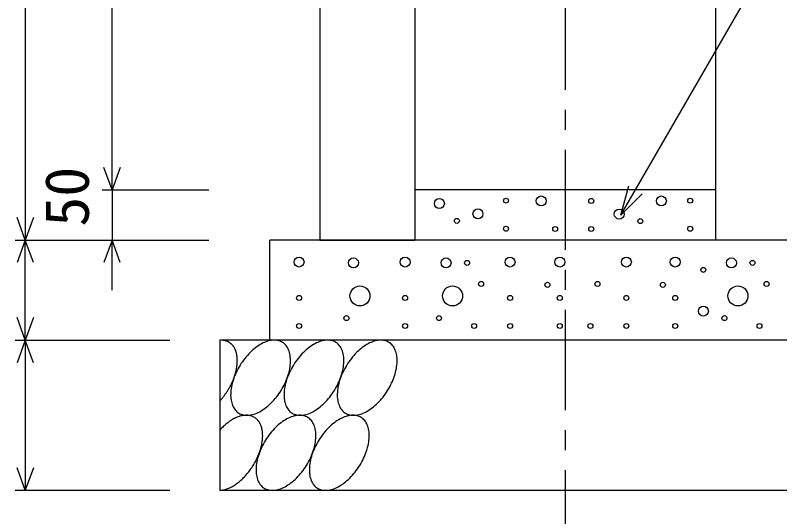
# Model space of a CAD drawing. Units: millimetres, scale not verified. Extents: x -16800 to 16800, y -5940 to 5940.
# Drawn here: x 8901 to 9664, y -1828 to -1327 of the extents above; entities that cross this region are included whole.
import ezdxf
from ezdxf.enums import TextEntityAlignment as Align

# ---------------------------------------------------------------- set-up
doc = ezdxf.new("R2010")
doc.units = ezdxf.units.MM
doc.header["$LTSCALE"] = 20
doc.linetypes.add('CHAIN1', pattern=[8, 5, -1, 1, -1])
for name, color, linetype, lineweight in [('0-0_DIM', 7, 'Continuous', 25), ('0-2_HATCH', 6, 'Continuous', 25), ('0-5_OUTLINE', 3, 'Continuous', 25)]:
    doc.layers.add(name, color=color, linetype=linetype, lineweight=lineweight)
doc.styles.add('ＭＳ ゴシック', font='')
doc.styles.get('ＭＳ ゴシック').set_extended_font_data('MS Gothic')

msp = doc.modelspace()

# ---------------------------------------------------------------- linework, layer by layer
at = {"layer": '0-0_DIM', "linetype": 'CHAIN1'}
msp.add_line((9450, -181.24), (9450, -1856.54), dxfattribs=at)
at = {"layer": '0-0_DIM'}
for p, q in [((8910.8, -221.38), (8910.8, -1551.38)), ((8997.46, -1501.38), (8997.46, -301.88)), ((8987.46, -1501.38), (9094.13, -1501.38)), ((8997.46, -1501.38), (8997.46, -1551.38)), ((9505.74, -1526.38), (9513.5, -1497.4)), ((9505.74, -1526.38), (9526.95, -1505.17)), ((8900.8, -1551.38), (9094.13, -1551.38)), ((8910.8, -1651.38), (8910.8, -1551.38)), ((8997.46, -1601.38), (8997.46, -1551.38)), ((8900.8, -1651.38), (9055, -1651.38)), ((8910.8, -1651.38), (8910.8, -1801.38)), ((8900.8, -1801.38), (9055, -1801.38))]:
    msp.add_line(p, q, dxfattribs=at)
for points in [[(9505.74, -1526.38), (9726.85, -1143.41), (10366.05, -1143.41)], [(9005.67, -1478.83), (8997.46, -1501.38), (8989.26, -1478.83)], [(8919.01, -1528.83), (8910.8, -1551.38), (8902.59, -1528.83)], [(8919.01, -1573.93), (8910.8, -1551.38), (8902.59, -1573.93)], [(9005.67, -1573.93), (8997.46, -1551.38), (8989.26, -1573.93)], [(8919.01, -1628.83), (8910.8, -1651.38), (8902.59, -1628.83)], [(8919.01, -1673.93), (8910.8, -1651.38), (8902.59, -1673.93)], [(8919.01, -1778.83), (8910.8, -1801.38), (8902.59, -1778.83)]]:
    msp.add_lwpolyline(points, dxfattribs=at)
at = {"layer": '0-2_HATCH'}
for points in [[(9110.1, -1651.81), (9109.6, -1651.71), (9109.2, -1651.61), (9108.8, -1651.61), (9108.3, -1651.51), (9107.8, -1651.51), (9107.4, -1651.41), (9106.9, -1651.41), (9106.4, -1651.41), (9106, -1651.41), (9105.5, -1651.41), (9105, -1651.41)], [(9121.6, -1664.01), (9121.5, -1663.51), (9121.3, -1663.11), (9121.2, -1662.61), (9121, -1662.11), (9120.8, -1661.61), (9120.6, -1661.21), (9120.5, -1660.71), (9120.3, -1660.31), (9120, -1659.91), (9119.8, -1659.41), (9119.6, -1659.01), (9119.4, -1658.61), (9119.1, -1658.21), (9118.9, -1657.91), (9118.6, -1657.51), (9118.3, -1657.11), (9118.1, -1656.81), (9117.8, -1656.41), (9117.5, -1656.11), (9117.2, -1655.81), (9116.9, -1655.51), (9116.6, -1655.21), (9116.2, -1654.91), (9115.9, -1654.61), (9115.6, -1654.31), (9115.2, -1654.11), (9114.9, -1653.81), (9114.5, -1653.61), (9114.1, -1653.41), (9113.7, -1653.21), (9113.4, -1653.01), (9113, -1652.81), (9112.6, -1652.61), (9112.2, -1652.51), (9111.8, -1652.31), (9111.4, -1652.21), (9110.9, -1652.01), (9110.5, -1651.91), (9110.1, -1651.81)], [(9167.7, -1653.61), (9166.6, -1653.01), (9165.5, -1652.51), (9164.4, -1652.11), (9163.3, -1651.81), (9162, -1651.61), (9160.8, -1651.41), (9159.5, -1651.41), (9158.2, -1651.41), (9156.8, -1651.61), (9155.4, -1651.81), (9154, -1652.11), (9152.6, -1652.51), (9151.2, -1653.01), (9149.7, -1653.61), (9148.3, -1654.21), (9146.8, -1655.01), (9145.3, -1655.81), (9143.9, -1656.71), (9142.4, -1657.71), (9141, -1658.81), (9139.5, -1659.91), (9138.1, -1661.11), (9136.7, -1662.41), (9135.3, -1663.71), (9133.9, -1665.11), (9132.6, -1666.61), (9131.3, -1668.11), (9130, -1669.61), (9128.8, -1671.21), (9127.6, -1672.91), (9126.5, -1674.51), (9125.4, -1676.31), (9124.3, -1678.01), (9123.4, -1679.81), (9122.4, -1681.61), (9121.5, -1683.41), (9120.7, -1685.21), (9119.9, -1687.11), (9119.2, -1688.91)], [(9175.1, -1665.11), (9174.7, -1663.71), (9174.3, -1662.41), (9173.8, -1661.11), (9173.3, -1659.91), (9172.7, -1658.81), (9172, -1657.71), (9171.2, -1656.71), (9170.4, -1655.81), (9169.6, -1655.01), (9168.6, -1654.21), (9167.7, -1653.61)], [(9220.9, -1653.61), (9219.8, -1653.01), (9218.8, -1652.51), (9217.6, -1652.11), (9216.5, -1651.81), (9215.2, -1651.61), (9214, -1651.41), (9212.7, -1651.41), (9211.4, -1651.41), (9210, -1651.61), (9208.7, -1651.81), (9207.3, -1652.11), (9205.8, -1652.51), (9204.4, -1653.01), (9202.9, -1653.61), (9201.5, -1654.21), (9200, -1655.01), (9198.6, -1655.81), (9197.1, -1656.71), (9195.6, -1657.71), (9194.2, -1658.81), (9192.7, -1659.91), (9191.3, -1661.11), (9189.9, -1662.41), (9188.5, -1663.71), (9187.1, -1665.11), (9185.8, -1666.61), (9184.5, -1668.11), (9183.3, -1669.61), (9182, -1671.21), (9180.8, -1672.91), (9179.7, -1674.51), (9178.6, -1676.31), (9177.6, -1678.01), (9176.6, -1679.81), (9175.6, -1681.61), (9174.7, -1683.41), (9173.9, -1685.21), (9173.2, -1687.11), (9172.4, -1688.91)], [(9228.3, -1665.11), (9227.9, -1663.71), (9227.5, -1662.41), (9227, -1661.11), (9226.5, -1659.91), (9225.9, -1658.81), (9225.2, -1657.71), (9224.4, -1656.71), (9223.6, -1655.81), (9222.8, -1655.01), (9221.8, -1654.21), (9220.9, -1653.61)], [(9274.1, -1653.61), (9273, -1653.01), (9272, -1652.51), (9270.8, -1652.11), (9269.7, -1651.81), (9268.5, -1651.61), (9267.2, -1651.41), (9265.9, -1651.41), (9264.6, -1651.41), (9263.2, -1651.61), (9261.9, -1651.81), (9260.5, -1652.11), (9259, -1652.51), (9257.6, -1653.01), (9256.2, -1653.61), (9254.7, -1654.21), (9253.2, -1655.01), (9251.8, -1655.81), (9250.3, -1656.71), (9248.8, -1657.71), (9247.4, -1658.81), (9245.9, -1659.91), (9244.5, -1661.11), (9243.1, -1662.41), (9241.7, -1663.71), (9240.4, -1665.11), (9239, -1666.61), (9237.7, -1668.11), (9236.5, -1669.61), (9235.2, -1671.21), (9234, -1672.91), (9232.9, -1674.51), (9231.8, -1676.31), (9230.8, -1678.01), (9229.8, -1679.81), (9228.8, -1681.61), (9227.9, -1683.41), (9227.1, -1685.21), (9226.4, -1687.11), (9225.7, -1688.91)], [(9281.5, -1665.11), (9281.1, -1663.71), (9280.7, -1662.41), (9280.2, -1661.11), (9279.7, -1659.91), (9279.1, -1658.81), (9278.4, -1657.71), (9277.6, -1656.71), (9276.8, -1655.81), (9276, -1655.01), (9275.1, -1654.21), (9274.1, -1653.61)], [(9119.6, -1687.91), (9119.8, -1687.21), (9120, -1686.51), (9120.3, -1685.91), (9120.5, -1685.21), (9120.6, -1684.51), (9120.8, -1683.91), (9121, -1683.21), (9121.2, -1682.51), (9121.3, -1681.91), (9121.5, -1681.21), (9121.6, -1680.61), (9121.7, -1679.91), (9121.9, -1679.31), (9122, -1678.61), (9122.1, -1678.01), (9122.1, -1677.31), (9122.2, -1676.71), (9122.3, -1676.11), (9122.4, -1675.41), (9122.4, -1674.81), (9122.5, -1674.21), (9122.5, -1673.61), (9122.5, -1673.01), (9122.5, -1672.41), (9122.5, -1671.81), (9122.5, -1671.21), (9122.5, -1670.61), (9122.5, -1670.01), (9122.5, -1669.41), (9122.4, -1668.91), (9122.4, -1668.31), (9122.3, -1667.71), (9122.2, -1667.21), (9122.1, -1666.71), (9122.1, -1666.11), (9122, -1665.61), (9121.9, -1665.11), (9121.7, -1664.51), (9121.6, -1664.01)], [(9142, -1724.21), (9143.4, -1723.51), (9144.9, -1722.81), (9146.3, -1722.01), (9147.8, -1721.11), (9149.3, -1720.11), (9150.7, -1719.01), (9152.2, -1717.91), (9153.6, -1716.71), (9155, -1715.41), (9156.4, -1714.11), (9157.7, -1712.71), (9159.1, -1711.21), (9160.4, -1709.71), (9161.6, -1708.21), (9162.9, -1706.61), (9164.1, -1704.91), (9165.2, -1703.21), (9166.3, -1701.51), (9167.3, -1699.81), (9168.3, -1698.01), (9169.3, -1696.21), (9170.2, -1694.41), (9171, -1692.61), (9171.7, -1690.71), (9172.4, -1688.91), (9173.1, -1687.11), (9173.7, -1685.21), (9174.2, -1683.41), (9174.6, -1681.61), (9175, -1679.81), (9175.3, -1678.01), (9175.5, -1676.31), (9175.6, -1674.51), (9175.7, -1672.91), (9175.7, -1671.21), (9175.7, -1669.61), (9175.5, -1668.11), (9175.3, -1666.61), (9175.1, -1665.11)], [(9195.2, -1724.21), (9196.6, -1723.51), (9198.1, -1722.81), (9199.6, -1722.01), (9201, -1721.11), (9202.5, -1720.11), (9203.9, -1719.01), (9205.4, -1717.91), (9206.8, -1716.71), (9208.2, -1715.41), (9209.6, -1714.11), (9211, -1712.71), (9212.3, -1711.21), (9213.6, -1709.71), (9214.9, -1708.21), (9216.1, -1706.61), (9217.3, -1704.91), (9218.4, -1703.21), (9219.5, -1701.51), (9220.5, -1699.81), (9221.5, -1698.01), (9222.5, -1696.21), (9223.4, -1694.41), (9224.2, -1692.61), (9225, -1690.71), (9225.7, -1688.91), (9226.3, -1687.11), (9226.9, -1685.21), (9227.4, -1683.41), (9227.8, -1681.61), (9228.2, -1679.81), (9228.5, -1678.01), (9228.7, -1676.31), (9228.9, -1674.51), (9228.9, -1672.91), (9228.9, -1671.21), (9228.9, -1669.61), (9228.8, -1668.11), (9228.6, -1666.61), (9228.3, -1665.11)], [(9248.4, -1724.21), (9249.8, -1723.51), (9251.3, -1722.81), (9252.8, -1722.01), (9254.2, -1721.11), (9255.7, -1720.11), (9257.1, -1719.01), (9258.6, -1717.91), (9260, -1716.71), (9261.4, -1715.41), (9262.8, -1714.11), (9264.2, -1712.71), (9265.5, -1711.21), (9266.8, -1709.71), (9268.1, -1708.21), (9269.3, -1706.61), (9270.5, -1704.91), (9271.6, -1703.21), (9272.7, -1701.51), (9273.8, -1699.81), (9274.8, -1698.01), (9275.7, -1696.21), (9276.6, -1694.41), (9277.4, -1692.61), (9278.2, -1690.71), (9278.9, -1688.91), (9279.5, -1687.11), (9280.1, -1685.21), (9280.6, -1683.41), (9281, -1681.61), (9281.4, -1679.81), (9281.7, -1678.01), (9281.9, -1676.31), (9282.1, -1674.51), (9282.1, -1672.91), (9282.2, -1671.21), (9282.1, -1669.61), (9282, -1668.11), (9281.8, -1666.61), (9281.5, -1665.11)], [(9105, -1712.21), (9105.5, -1711.71), (9106, -1711.11), (9106.4, -1710.61), (9106.9, -1710.01), (9107.4, -1709.51), (9107.8, -1708.91), (9108.3, -1708.31), (9108.8, -1707.81), (9109.2, -1707.21), (9109.6, -1706.61), (9110.1, -1706.01), (9110.5, -1705.41), (9110.9, -1704.81), (9111.4, -1704.21), (9111.8, -1703.61), (9112.2, -1703.01), (9112.6, -1702.31), (9113, -1701.71), (9113.4, -1701.11), (9113.7, -1700.41), (9114.1, -1699.81), (9114.5, -1699.21), (9114.9, -1698.51), (9115.2, -1697.91), (9115.6, -1697.21), (9115.9, -1696.51), (9116.2, -1695.91), (9116.6, -1695.21), (9116.9, -1694.61), (9117.2, -1693.91), (9117.5, -1693.21), (9117.8, -1692.61), (9118.1, -1691.91), (9118.3, -1691.21), (9118.6, -1690.61), (9118.9, -1689.91), (9119.1, -1689.21), (9119.4, -1688.61), (9119.6, -1687.91)], [(9119.2, -1688.91), (9118.6, -1690.71), (9118, -1692.61), (9117.5, -1694.41), (9117.1, -1696.21), (9116.7, -1698.01), (9116.4, -1699.81), (9116.2, -1701.51), (9116, -1703.21), (9116, -1704.91), (9115.9, -1706.61), (9116, -1708.21), (9116.1, -1709.71), (9116.3, -1711.21), (9116.6, -1712.71), (9117, -1714.11), (9117.4, -1715.41), (9117.9, -1716.71), (9118.4, -1717.91), (9119, -1719.01), (9119.7, -1720.11), (9120.5, -1721.11), (9121.3, -1722.01), (9122.1, -1722.81), (9123.1, -1723.51), (9124, -1724.21), (9125.1, -1724.81), (9126.1, -1725.31), (9127.3, -1725.71), (9128.4, -1726.01), (9129.7, -1726.21), (9130.9, -1726.31), (9132.2, -1726.41), (9133.5, -1726.31), (9134.9, -1726.21), (9136.2, -1726.01), (9137.6, -1725.71), (9139.1, -1725.31), (9140.5, -1724.81), (9142, -1724.21)], [(9172.4, -1688.91), (9171.8, -1690.71), (9171.2, -1692.61), (9170.7, -1694.41), (9170.3, -1696.21), (9169.9, -1698.01), (9169.6, -1699.81), (9169.4, -1701.51), (9169.3, -1703.21), (9169.2, -1704.91), (9169.2, -1706.61), (9169.2, -1708.21), (9169.3, -1709.71), (9169.6, -1711.21), (9169.8, -1712.71), (9170.2, -1714.11), (9170.6, -1715.41), (9171.1, -1716.71), (9171.6, -1717.91), (9172.2, -1719.01), (9172.9, -1720.11), (9173.7, -1721.11), (9174.5, -1722.01), (9175.3, -1722.81), (9176.3, -1723.51), (9177.2, -1724.21), (9178.3, -1724.81), (9179.3, -1725.31), (9180.5, -1725.71), (9181.6, -1726.01), (9182.9, -1726.21), (9184.1, -1726.31), (9185.4, -1726.41), (9186.7, -1726.31), (9188.1, -1726.21), (9189.5, -1726.01), (9190.9, -1725.71), (9192.3, -1725.31), (9193.7, -1724.81), (9195.2, -1724.21)], [(9225.7, -1688.91), (9225, -1690.71), (9224.4, -1692.61), (9223.9, -1694.41), (9223.5, -1696.21), (9223.1, -1698.01), (9222.8, -1699.81), (9222.6, -1701.51), (9222.5, -1703.21), (9222.4, -1704.91), (9222.4, -1706.61), (9222.4, -1708.21), (9222.6, -1709.71), (9222.8, -1711.21), (9223, -1712.71), (9223.4, -1714.11), (9223.8, -1715.41), (9224.3, -1716.71), (9224.8, -1717.91), (9225.4, -1719.01), (9226.1, -1720.11), (9226.9, -1721.11), (9227.7, -1722.01), (9228.5, -1722.81), (9229.5, -1723.51), (9230.4, -1724.21), (9231.5, -1724.81), (9232.6, -1725.31), (9233.7, -1725.71), (9234.9, -1726.01), (9236.1, -1726.21), (9237.3, -1726.31), (9238.6, -1726.41), (9239.9, -1726.31), (9241.3, -1726.21), (9242.7, -1726.01), (9244.1, -1725.71), (9245.5, -1725.31), (9246.9, -1724.81), (9248.4, -1724.21)], [(9114.9, -1732.41), (9114, -1733.11), (9113.1, -1733.81), (9112.1, -1734.51), (9111.2, -1735.21), (9110.3, -1736.01), (9109.4, -1736.81), (9108.5, -1737.61), (9107.6, -1738.51), (9106.7, -1739.41), (9105.9, -1740.31), (9105, -1741.21)], [(9145, -1734.11), (9144.6, -1733.41), (9144.1, -1732.81), (9143.7, -1732.11), (9143.2, -1731.51), (9142.6, -1730.91), (9142.1, -1730.41), (9141.5, -1729.91), (9140.9, -1729.41), (9140.3, -1728.91), (9139.7, -1728.51), (9139, -1728.21), (9138.4, -1727.81), (9137.7, -1727.51), (9136.9, -1727.21), (9136.2, -1727.01), (9135.4, -1726.81), (9134.7, -1726.61), (9133.9, -1726.51), (9133.1, -1726.41), (9132.2, -1726.41), (9131.4, -1726.41), (9130.6, -1726.41), (9129.7, -1726.51), (9128.8, -1726.61), (9127.9, -1726.71), (9127, -1726.91), (9126.1, -1727.11), (9125.2, -1727.41), (9124.3, -1727.61), (9123.4, -1728.01), (9122.5, -1728.31), (9121.5, -1728.71), (9120.6, -1729.11), (9119.6, -1729.61), (9118.7, -1730.11), (9117.8, -1730.61), (9116.8, -1731.21), (9115.9, -1731.81), (9114.9, -1732.41)], [(9193, -1728.61), (9191.9, -1728.01), (9190.9, -1727.51), (9189.7, -1727.11), (9188.6, -1726.81), (9187.4, -1726.61), (9186.1, -1726.41), (9184.8, -1726.41), (9183.5, -1726.41), (9182.1, -1726.61), (9180.8, -1726.81), (9179.4, -1727.11), (9177.9, -1727.51), (9176.5, -1728.01), (9175.1, -1728.61), (9173.6, -1729.21), (9172.1, -1730.01), (9170.7, -1730.81), (9169.2, -1731.71), (9167.7, -1732.71), (9166.3, -1733.81), (9164.8, -1734.91), (9163.4, -1736.11), (9162, -1737.41), (9160.6, -1738.71), (9159.3, -1740.11), (9157.9, -1741.51), (9156.6, -1743.01), (9155.4, -1744.61), (9154.1, -1746.21), (9153, -1747.81), (9151.8, -1749.51), (9150.7, -1751.21), (9149.7, -1753.01), (9148.7, -1754.81), (9147.7, -1756.61), (9146.9, -1758.41), (9146, -1760.21), (9145.3, -1762.01), (9144.6, -1763.91)], [(9200.4, -1740.11), (9200, -1738.71), (9199.6, -1737.41), (9199.1, -1736.11), (9198.6, -1734.91), (9198, -1733.81), (9197.3, -1732.71), (9196.5, -1731.71), (9195.7, -1730.81), (9194.9, -1730.01), (9194, -1729.21), (9193, -1728.61)], [(9246.2, -1728.61), (9245.2, -1728.01), (9244.1, -1727.51), (9243, -1727.11), (9241.8, -1726.81), (9240.6, -1726.61), (9239.3, -1726.41), (9238, -1726.41), (9236.7, -1726.41), (9235.4, -1726.61), (9234, -1726.81), (9232.6, -1727.11), (9231.2, -1727.51), (9229.7, -1728.01), (9228.3, -1728.61), (9226.8, -1729.21), (9225.3, -1730.01), (9223.9, -1730.81), (9222.4, -1731.71), (9220.9, -1732.71), (9219.5, -1733.81), (9218, -1734.91), (9216.6, -1736.11), (9215.2, -1737.41), (9213.8, -1738.71), (9212.5, -1740.11), (9211.1, -1741.51), (9209.8, -1743.01), (9208.6, -1744.61), (9207.3, -1746.21), (9206.2, -1747.81), (9205, -1749.51), (9203.9, -1751.21), (9202.9, -1753.01), (9201.9, -1754.81), (9200.9, -1756.61), (9200.1, -1758.41), (9199.2, -1760.21), (9198.5, -1762.01), (9197.8, -1763.91)], [(9253.6, -1740.11), (9253.3, -1738.71), (9252.8, -1737.41), (9252.4, -1736.11), (9251.8, -1734.91), (9251.2, -1733.81), (9250.5, -1732.71), (9249.8, -1731.71), (9249, -1730.81), (9248.1, -1730.01), (9247.2, -1729.21), (9246.2, -1728.61)], [(9139, -1775.51), (9139.7, -1774.41), (9140.3, -1773.21), (9140.9, -1772.11), (9141.5, -1770.91), (9142.1, -1769.71), (9142.6, -1768.61), (9143.2, -1767.41), (9143.7, -1766.21), (9144.1, -1765.01), (9144.6, -1763.91), (9145, -1762.71), (9145.4, -1761.51), (9145.7, -1760.31), (9146.1, -1759.11), (9146.4, -1758.01), (9146.7, -1756.81), (9146.9, -1755.61), (9147.1, -1754.51), (9147.3, -1753.31), (9147.5, -1752.21), (9147.6, -1751.11), (9147.7, -1750.01), (9147.8, -1748.91), (9147.8, -1747.81), (9147.9, -1746.81), (9147.8, -1745.71), (9147.8, -1744.71), (9147.7, -1743.71), (9147.6, -1742.71), (9147.5, -1741.71), (9147.3, -1740.81), (9147.1, -1739.91), (9146.9, -1739.01), (9146.7, -1738.11), (9146.4, -1737.31), (9146.1, -1736.41), (9145.7, -1735.61), (9145.4, -1734.91), (9145, -1734.11)], [(9167.3, -1799.21), (9168.7, -1798.51), (9170.2, -1797.81), (9171.7, -1797.01), (9173.1, -1796.01), (9174.6, -1795.11), (9176, -1794.01), (9177.5, -1792.91), (9178.9, -1791.71), (9180.3, -1790.41), (9181.7, -1789.11), (9183.1, -1787.71), (9184.4, -1786.21), (9185.7, -1784.71), (9187, -1783.21), (9188.2, -1781.61), (9189.4, -1779.91), (9190.5, -1778.21), (9191.6, -1776.51), (9192.7, -1774.81), (9193.7, -1773.01), (9194.6, -1771.21), (9195.5, -1769.41), (9196.3, -1767.61), (9197.1, -1765.71), (9197.8, -1763.91), (9198.4, -1762.01), (9199, -1760.21), (9199.5, -1758.41), (9199.9, -1756.61), (9200.3, -1754.81), (9200.6, -1753.01), (9200.8, -1751.31), (9201, -1749.51), (9201.1, -1747.91), (9201.1, -1746.21), (9201, -1744.61), (9200.9, -1743.11), (9200.7, -1741.51), (9200.4, -1740.11)], [(9220.5, -1799.21), (9221.9, -1798.51), (9223.4, -1797.81), (9224.9, -1797.01), (9226.3, -1796.01), (9227.8, -1795.11), (9229.3, -1794.01), (9230.7, -1792.91), (9232.1, -1791.71), (9233.5, -1790.41), (9234.9, -1789.11), (9236.3, -1787.71), (9237.6, -1786.21), (9238.9, -1784.71), (9240.2, -1783.21), (9241.4, -1781.61), (9242.6, -1779.91), (9243.7, -1778.21), (9244.8, -1776.51), (9245.9, -1774.81), (9246.9, -1773.01), (9247.8, -1771.21), (9248.7, -1769.41), (9249.5, -1767.61), (9250.3, -1765.71), (9251, -1763.91), (9251.6, -1762.01), (9252.2, -1760.21), (9252.7, -1758.41), (9253.1, -1756.61), (9253.5, -1754.81), (9253.8, -1753.01), (9254, -1751.31), (9254.2, -1749.51), (9254.3, -1747.91), (9254.3, -1746.21), (9254.2, -1744.61), (9254.1, -1743.11), (9253.9, -1741.51), (9253.6, -1740.11)], [(9144.6, -1763.91), (9143.9, -1765.71), (9143.4, -1767.61), (9142.8, -1769.41), (9142.4, -1771.21), (9142, -1773.01), (9141.7, -1774.81), (9141.5, -1776.51), (9141.4, -1778.21), (9141.3, -1779.91), (9141.3, -1781.61), (9141.3, -1783.21), (9141.5, -1784.71), (9141.7, -1786.21), (9141.9, -1787.71), (9142.3, -1789.11), (9142.7, -1790.41), (9143.2, -1791.71), (9143.7, -1792.91), (9144.4, -1794.01), (9145, -1795.11), (9145.8, -1796.01), (9146.6, -1797.01), (9147.5, -1797.81), (9148.4, -1798.51), (9149.3, -1799.21), (9150.4, -1799.81), (9151.5, -1800.31), (9152.6, -1800.71), (9153.8, -1801.01), (9155, -1801.21), (9156.2, -1801.31), (9157.5, -1801.41), (9158.8, -1801.31), (9160.2, -1801.21), (9161.6, -1801.01), (9163, -1800.71), (9164.4, -1800.31), (9165.8, -1799.81), (9167.3, -1799.21)], [(9197.8, -1763.91), (9197.1, -1765.71), (9196.6, -1767.61), (9196.1, -1769.41), (9195.6, -1771.21), (9195.3, -1773.01), (9195, -1774.81), (9194.7, -1776.51), (9194.6, -1778.21), (9194.5, -1779.91), (9194.5, -1781.61), (9194.5, -1783.21), (9194.7, -1784.71), (9194.9, -1786.21), (9195.1, -1787.71), (9195.5, -1789.11), (9195.9, -1790.41), (9196.4, -1791.71), (9196.9, -1792.91), (9197.6, -1794.01), (9198.2, -1795.11), (9199, -1796.01), (9199.8, -1797.01), (9200.7, -1797.81), (9201.6, -1798.51), (9202.6, -1799.21), (9203.6, -1799.81), (9204.7, -1800.31), (9205.8, -1800.71), (9207, -1801.01), (9208.2, -1801.21), (9209.4, -1801.31), (9210.7, -1801.41), (9212, -1801.31), (9213.4, -1801.21), (9214.8, -1801.01), (9216.2, -1800.71), (9217.6, -1800.31), (9219, -1799.81), (9220.5, -1799.21)], [(9105, -1801.41), (9105.9, -1801.31), (9106.7, -1801.21), (9107.6, -1801.11), (9108.5, -1801.01), (9109.4, -1800.81), (9110.3, -1800.51), (9111.2, -1800.21), (9112.1, -1799.91), (9113.1, -1799.61), (9114, -1799.21), (9114.9, -1798.81), (9115.9, -1798.41), (9116.8, -1797.91), (9117.8, -1797.41), (9118.7, -1796.81), (9119.6, -1796.21), (9120.6, -1795.61), (9121.5, -1795.01), (9122.5, -1794.31), (9123.4, -1793.61), (9124.3, -1792.81), (9125.2, -1792.11), (9126.1, -1791.31), (9127, -1790.51), (9127.9, -1789.61), (9128.8, -1788.71), (9129.7, -1787.81), (9130.6, -1786.91), (9131.4, -1786.01), (9132.2, -1785.01), (9133.1, -1784.01), (9133.9, -1783.01), (9134.7, -1782.01), (9135.4, -1780.91), (9136.2, -1779.91), (9136.9, -1778.81), (9137.7, -1777.71), (9138.4, -1776.61), (9139, -1775.51)]]:
    msp.add_lwpolyline(points, dxfattribs=at)
for centre, radius in [((9324.37, -1514.88), 5), ((9390.93, -1512.07), 2.5), ((9426.09, -1512.35), 5), ((9476, -1512.35), 2.5), ((9546.09, -1512.35), 5), ((9574.95, -1512.07), 2.5), ((9362.89, -1525.2), 5), ((9504.04, -1525.48), 5), ((9341.86, -1532.2), 2.5), ((9525.07, -1532.49), 2.5), ((9390.93, -1540.08), 2.5), ((9440.11, -1540.36), 2.5), ((9476, -1540.36), 2.5), ((9574.95, -1540.08), 2.5), ((9184.2, -1573.33), 5), ((9238.52, -1574.2), 5), ((9290.12, -1573.33), 5), ((9331.02, -1574.2), 5), ((9352.05, -1574.2), 2.5), ((9394.94, -1573.33), 5), ((9444.64, -1573.33), 5), ((9511.11, -1573.33), 5), ((9559.97, -1573.33), 5), ((9616.04, -1574.2), 5), ((9637.07, -1574.2), 2.5), ((9588.01, -1581.2), 2.5), ((9366.06, -1595.21), 2.5), ((9432.22, -1596.12), 2.5), ((9482.23, -1595.21), 2.5), ((9547.55, -1596.12), 2.5), ((9651.09, -1595.21), 2.5), ((9245.06, -1607.21), 10), ((9337.55, -1607.21), 10), ((9622.58, -1607.21), 10), ((9184.2, -1609.22), 2.5), ((9290.12, -1609.22), 2.5), ((9394.94, -1609.22), 2.5), ((9444.64, -1609.22), 2.5), ((9511.11, -1609.22), 2.5), ((9559.97, -1609.22), 2.5), ((9588.01, -1622.35), 5), ((9231.51, -1629.36), 2.5), ((9324.01, -1629.36), 2.5), ((9609.03, -1629.36), 2.5), ((9184.2, -1637.23), 2.5), ((9290.12, -1637.23), 2.5), ((9359.05, -1637.23), 2.5), ((9394.94, -1637.23), 2.5), ((9444.64, -1637.23), 2.5), ((9475.22, -1637.23), 2.5), ((9511.11, -1637.23), 2.5), ((9559.97, -1637.23), 2.5), ((9644.08, -1637.23), 2.5)]:
    msp.add_circle(centre, radius, dxfattribs=at)
at = {"layer": '0-5_OUTLINE'}
for p, q in [((9205, -410.88), (9205, -1551.38)), ((9300, -571.38), (9300, -1551.38)), ((9600, -571.38), (9600, -1551.38)), ((9600, -1501.38), (9300, -1501.38)), ((10345, -1551.38), (9155, -1551.38)), ((9155, -1651.38), (9155, -1551.38)), ((9205, -1551.38), (9300, -1551.38)), ((10295, -1551.38), (9600, -1551.38)), ((10395, -1651.38), (9105, -1651.38)), ((9105, -1651.38), (9105, -1801.38))]:
    msp.add_line(p, q, dxfattribs=at)
msp.add_lwpolyline([(9105, -1801.38), (10395, -1801.38), (10395, -1651.38)], dxfattribs=at)

# ---------------------------------------------------------------- texts
at = {"layer": '0-0_DIM', "style": 'ＭＳ ゴシック'}
msp.add_text('50', height=43.99, rotation=90, dxfattribs=at).set_placement((8987.46, -1538.05), align=Align.BOTTOM_LEFT)

doc.saveas('drawing.dxf')
